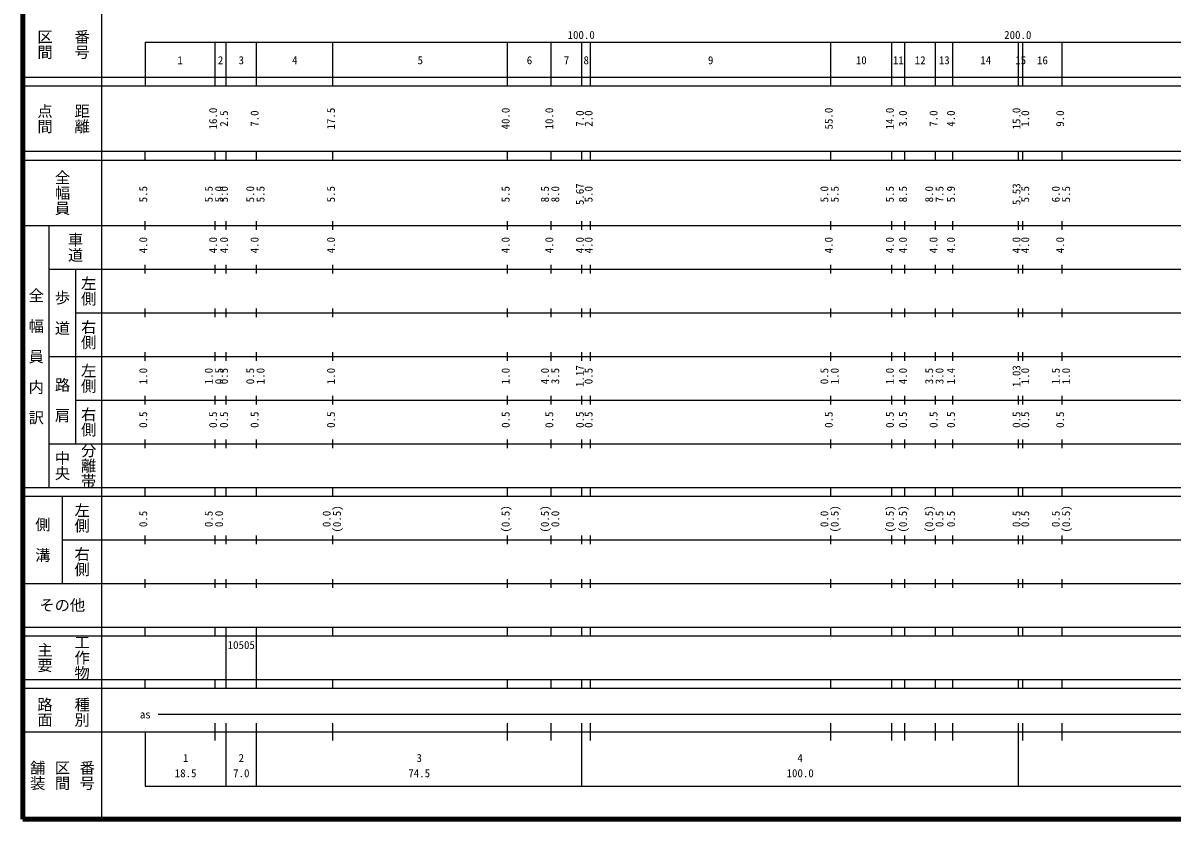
# Model space of a CAD drawing. Units: millimetres on the paper, enlarged 1000 times. Extents: x 40000 to 680000, y 20000 to 380000.
# Drawn here: x 40000 to 303170, y 20000 to 202409 of the extents above; entities that cross this region are included whole.
import ezdxf
from ezdxf.enums import TextEntityAlignment as Align

# ---------------------------------------------------------------- set-up
doc = ezdxf.new("R2010")
doc.units = ezdxf.units.MM
doc.header["$LTSCALE"] = 1000
doc.layers.add('S-TTL', color=2, linetype='Continuous', lineweight=140)
doc.layers.add('S-TTL-BAND', color=7, linetype='Continuous', lineweight=25)
doc.styles.add('@ＭＳ ゴシック', font='')
doc.styles.add('ＭＳ ゴシック', font='')
doc.styles.get('@ＭＳ ゴシック').set_extended_font_data('@MS Gothic')
doc.styles.get('ＭＳ ゴシック').set_extended_font_data('MS Gothic')

msp = doc.modelspace()

# ---------------------------------------------------------------- linework, layer by layer
at = {"layer": 'S-TTL'}
for p, q in [((40000, 380000), (40000, 20000)), ((40000, 20000), (680000, 20000))]:
    msp.add_line(p, q, dxfattribs=at)
at = {"layer": 'S-TTL-BAND'}
for p, q in [((58000, 370000), (58000, 20000)), ((68000, 198000), (579000, 198000)), ((68000, 198000), (68000, 188000)), ((84000, 188000), (84000, 198000)), ((86500, 188000), (86500, 198000)), ((93500, 188000), (93500, 198000)), ((111000, 188000), (111000, 198000)), ((151000, 188000), (151000, 198000)), ((161000, 188000), (161000, 198000)), ((168000, 188000), (168000, 198000)), ((170000, 188000), (170000, 198000)), ((225000, 188000), (225000, 198000)), ((239000, 188000), (239000, 198000)), ((242000, 188000), (242000, 198000)), ((249000, 188000), (249000, 198000)), ((253000, 188000), (253000, 198000)), ((268000, 188000), (268000, 198000)), ((269000, 188000), (269000, 198000)), ((278000, 188000), (278000, 198000)), ((40000, 190000), (579000, 190000)), ((40000, 188000), (579000, 188000)), ((40000, 173000), (579000, 173000)), ((68000, 171000), (68000, 173000)), ((84000, 171000), (84000, 173000)), ((86500, 171000), (86500, 173000)), ((93500, 171000), (93500, 173000)), ((111000, 171000), (111000, 173000)), ((151000, 171000), (151000, 173000)), ((161000, 171000), (161000, 173000)), ((168000, 171000), (168000, 173000)), ((170000, 171000), (170000, 173000)), ((225000, 171000), (225000, 173000)), ((239000, 171000), (239000, 173000)), ((242000, 171000), (242000, 173000)), ((249000, 171000), (249000, 173000)), ((253000, 171000), (253000, 173000)), ((268000, 171000), (268000, 173000)), ((269000, 171000), (269000, 173000)), ((278000, 171000), (278000, 173000)), ((40000, 171000), (579000, 171000)), ((40000, 156000), (579000, 156000)), ((46000, 96000), (46000, 156000)), ((68000, 155000), (68000, 157000)), ((84000, 155000), (84000, 157000)), ((86500, 155000), (86500, 157000)), ((93500, 155000), (93500, 157000)), ((111000, 155000), (111000, 157000)), ((151000, 155000), (151000, 157000)), ((161000, 155000), (161000, 157000)), ((168000, 155000), (168000, 157000)), ((170000, 155000), (170000, 157000)), ((225000, 155000), (225000, 157000)), ((239000, 155000), (239000, 157000)), ((242000, 155000), (242000, 157000)), ((249000, 155000), (249000, 157000)), ((253000, 155000), (253000, 157000)), ((268000, 155000), (268000, 157000)), ((269000, 155000), (269000, 157000)), ((278000, 155000), (278000, 157000)), ((46000, 146000), (579000, 146000)), ((52000, 146000), (52000, 106000)), ((68000, 145000), (68000, 147000)), ((84000, 145000), (84000, 147000)), ((86500, 145000), (86500, 147000)), ((93500, 145000), (93500, 147000)), ((111000, 145000), (111000, 147000)), ((151000, 145000), (151000, 147000)), ((161000, 145000), (161000, 147000)), ((168000, 145000), (168000, 147000)), ((170000, 145000), (170000, 147000)), ((225000, 145000), (225000, 147000)), ((239000, 145000), (239000, 147000)), ((242000, 145000), (242000, 147000)), ((249000, 145000), (249000, 147000)), ((253000, 145000), (253000, 147000)), ((268000, 145000), (268000, 147000)), ((269000, 145000), (269000, 147000)), ((278000, 145000), (278000, 147000)), ((68000, 135000), (68000, 137000)), ((84000, 135000), (84000, 137000)), ((86500, 135000), (86500, 137000)), ((93500, 135000), (93500, 137000)), ((111000, 135000), (111000, 137000)), ((151000, 135000), (151000, 137000)), ((161000, 135000), (161000, 137000)), ((168000, 135000), (168000, 137000)), ((170000, 135000), (170000, 137000)), ((225000, 135000), (225000, 137000)), ((239000, 135000), (239000, 137000)), ((242000, 135000), (242000, 137000)), ((249000, 135000), (249000, 137000)), ((253000, 135000), (253000, 137000)), ((268000, 135000), (268000, 137000)), ((269000, 135000), (269000, 137000)), ((278000, 135000), (278000, 137000)), ((52000, 136000), (579000, 136000)), ((68000, 125000), (68000, 127000)), ((84000, 125000), (84000, 127000)), ((86500, 125000), (86500, 127000)), ((93500, 125000), (93500, 127000)), ((111000, 125000), (111000, 127000)), ((151000, 125000), (151000, 127000)), ((161000, 125000), (161000, 127000)), ((168000, 125000), (168000, 127000)), ((170000, 125000), (170000, 127000)), ((225000, 125000), (225000, 127000)), ((239000, 125000), (239000, 127000)), ((242000, 125000), (242000, 127000)), ((249000, 125000), (249000, 127000)), ((253000, 125000), (253000, 127000)), ((268000, 125000), (268000, 127000)), ((269000, 125000), (269000, 127000)), ((278000, 125000), (278000, 127000)), ((46000, 126000), (579000, 126000)), ((52000, 116000), (579000, 116000)), ((68000, 115000), (68000, 117000)), ((84000, 115000), (84000, 117000)), ((86500, 115000), (86500, 117000)), ((93500, 115000), (93500, 117000)), ((111000, 115000), (111000, 117000)), ((151000, 115000), (151000, 117000)), ((161000, 115000), (161000, 117000)), ((168000, 115000), (168000, 117000)), ((170000, 115000), (170000, 117000)), ((225000, 115000), (225000, 117000)), ((239000, 115000), (239000, 117000)), ((242000, 115000), (242000, 117000)), ((249000, 115000), (249000, 117000)), ((253000, 115000), (253000, 117000)), ((268000, 115000), (268000, 117000)), ((269000, 115000), (269000, 117000)), ((278000, 115000), (278000, 117000)), ((46000, 106000), (579000, 106000)), ((68000, 105000), (68000, 107000)), ((84000, 105000), (84000, 107000)), ((86500, 105000), (86500, 107000)), ((93500, 105000), (93500, 107000)), ((111000, 105000), (111000, 107000)), ((151000, 105000), (151000, 107000)), ((161000, 105000), (161000, 107000)), ((168000, 105000), (168000, 107000)), ((170000, 105000), (170000, 107000)), ((225000, 105000), (225000, 107000)), ((239000, 105000), (239000, 107000)), ((242000, 105000), (242000, 107000)), ((249000, 105000), (249000, 107000)), ((253000, 105000), (253000, 107000)), ((268000, 105000), (268000, 107000)), ((269000, 105000), (269000, 107000)), ((278000, 105000), (278000, 107000)), ((40000, 96000), (579000, 96000)), ((68000, 94000), (68000, 96000)), ((84000, 94000), (84000, 96000)), ((86500, 94000), (86500, 96000)), ((93500, 94000), (93500, 96000)), ((111000, 94000), (111000, 96000)), ((151000, 94000), (151000, 96000)), ((161000, 94000), (161000, 96000)), ((168000, 94000), (168000, 96000)), ((170000, 94000), (170000, 96000)), ((225000, 94000), (225000, 96000)), ((239000, 94000), (239000, 96000)), ((242000, 94000), (242000, 96000)), ((249000, 94000), (249000, 96000)), ((253000, 94000), (253000, 96000)), ((268000, 94000), (268000, 96000)), ((269000, 94000), (269000, 96000)), ((278000, 94000), (278000, 96000)), ((40000, 94000), (579000, 94000)), ((49000, 94000), (49000, 74000)), ((68000, 83000), (68000, 85000)), ((84000, 83000), (84000, 85000)), ((86500, 83000), (86500, 85000)), ((93500, 83000), (93500, 85000)), ((111000, 83000), (111000, 85000)), ((151000, 83000), (151000, 85000)), ((161000, 83000), (161000, 85000)), ((168000, 83000), (168000, 85000)), ((170000, 83000), (170000, 85000)), ((225000, 83000), (225000, 85000)), ((239000, 83000), (239000, 85000)), ((242000, 83000), (242000, 85000)), ((249000, 83000), (249000, 85000)), ((253000, 83000), (253000, 85000)), ((268000, 83000), (268000, 85000)), ((269000, 83000), (269000, 85000)), ((278000, 83000), (278000, 85000)), ((49000, 84000), (579000, 84000)), ((40000, 74000), (579000, 74000)), ((68000, 73000), (68000, 75000)), ((84000, 73000), (84000, 75000)), ((86500, 73000), (86500, 75000)), ((93500, 73000), (93500, 75000)), ((111000, 73000), (111000, 75000)), ((151000, 73000), (151000, 75000)), ((161000, 73000), (161000, 75000)), ((168000, 73000), (168000, 75000)), ((170000, 73000), (170000, 75000)), ((225000, 73000), (225000, 75000)), ((239000, 73000), (239000, 75000)), ((242000, 73000), (242000, 75000)), ((249000, 73000), (249000, 75000)), ((253000, 73000), (253000, 75000)), ((268000, 73000), (268000, 75000)), ((269000, 73000), (269000, 75000)), ((278000, 73000), (278000, 75000)), ((40000, 64000), (579000, 64000)), ((68000, 62000), (68000, 64000)), ((84000, 62000), (84000, 64000)), ((86500, 62000), (86500, 64000)), ((93500, 62000), (93500, 64000)), ((111000, 62000), (111000, 64000)), ((151000, 62000), (151000, 64000)), ((161000, 62000), (161000, 64000)), ((168000, 62000), (168000, 64000)), ((170000, 62000), (170000, 64000)), ((225000, 62000), (225000, 64000)), ((239000, 62000), (239000, 64000)), ((242000, 62000), (242000, 64000)), ((249000, 62000), (249000, 64000)), ((253000, 62000), (253000, 64000)), ((268000, 62000), (268000, 64000)), ((269000, 62000), (269000, 64000)), ((278000, 62000), (278000, 64000)), ((40000, 62000), (579000, 62000)), ((86500, 52000), (86500, 62000)), ((93500, 52000), (93500, 62000)), ((40000, 52000), (579000, 52000)), ((68000, 50000), (68000, 52000)), ((84000, 50000), (84000, 52000)), ((86500, 50000), (86500, 52000)), ((93500, 50000), (93500, 52000)), ((111000, 50000), (111000, 52000)), ((151000, 50000), (151000, 52000)), ((161000, 50000), (161000, 52000)), ((168000, 50000), (168000, 52000)), ((170000, 50000), (170000, 52000)), ((225000, 50000), (225000, 52000)), ((239000, 50000), (239000, 52000)), ((242000, 50000), (242000, 52000)), ((249000, 50000), (249000, 52000)), ((253000, 50000), (253000, 52000)), ((268000, 50000), (268000, 52000)), ((269000, 50000), (269000, 52000)), ((278000, 50000), (278000, 52000)), ((40000, 50000), (579000, 50000)), ((71000, 44000), (565000, 44000)), ((40000, 40000), (579000, 40000)), ((68000, 40000), (68000, 27500)), ((84000, 38000), (84000, 42000)), ((86500, 27500), (86500, 42000)), ((93500, 27500), (93500, 42000)), ((111000, 38000), (111000, 42000)), ((151000, 38000), (151000, 42000)), ((161000, 38000), (161000, 42000)), ((168000, 27500), (168000, 42000)), ((170000, 38000), (170000, 42000)), ((225000, 38000), (225000, 42000)), ((239000, 38000), (239000, 42000)), ((242000, 38000), (242000, 42000)), ((249000, 38000), (249000, 42000)), ((253000, 38000), (253000, 42000)), ((268000, 27500), (268000, 42000)), ((269000, 38000), (269000, 42000)), ((278000, 38000), (278000, 42000)), ((68000, 27500), (579000, 27500))]:
    msp.add_line(p, q, dxfattribs=at)

# ---------------------------------------------------------------- texts
at = {"layer": 'S-TTL-BAND', "style": '@ＭＳ ゴシック'}
for s, p in [('区間', (45000, 197500)), ('番号', (53500, 197500)), ('点間', (45000, 180500)), ('距離', (53500, 180500)), ('全幅員', (49000, 163500)), ('車道', (52000, 151000)), ('左側', (55000, 141000)), ('全\u3000幅\u3000員\u3000内\u3000訳', (43000, 126000)), ('歩\u3000道', (49000, 136000)), ('右側', (55000, 131000)), ('左側', (55000, 121000)), ('路\u3000肩', (49000, 116000)), ('右側', (55000, 111000)), ('分離帯', (55000, 101000)), ('中央', (49000, 101000)), ('左側', (53500, 89000)), ('側\u3000溝', (44500, 84000)), ('右側', (53500, 79000)), ('工作物', (53500, 57000)), ('主要', (45000, 57000)), ('路面', (45000, 44500)), ('種別', (53500, 44500)), ('舗装', (43333, 30000)), ('区間', (49000, 30000)), ('番号', (54667, 30000))]:
    msp.add_text(s, height=2566, rotation=270, dxfattribs=at).set_placement(p, align=Align.MIDDLE_CENTER)
at = {"layer": 'S-TTL-BAND', "style": 'ＭＳ ゴシック'}
for s, p in [('100.0', (167844, 198195)), ('200.0', (267844, 198195)), ('2', (85250, 192405)), ('3', (90000, 192405)), ('6', (156000, 192405)), ('8', (169000, 192405)), ('9', (197500, 192405)), ('10', (232000, 192405)), ('12', (245500, 192405)), ('13', (251000, 192405)), ('16', (273500, 192405)), ('1', (76000, 192405)), ('4', (102250, 192405)), ('5', (131000, 192405)), ('7', (164500, 192405)), ('11', (240500, 192405)), ('14', (260500, 192405)), ('15', (268500, 192405)), ('as', (68000, 42500)), ('1', (77250, 32523)), ('2', (90000, 32523)), ('3', (130750, 32523)), ('4', (218000, 32523)), ('18.5', (77250, 29033)), ('7.0', (90000, 29033)), ('74.5', (130750, 29033)), ('100.0', (218000, 29033))]:
    msp.add_text(s, height=1833, dxfattribs=at).set_placement(p, align=Align.BOTTOM_CENTER)
for s, p in [('16.0', (85000, 180500)), ('2.5', (87500, 180500)), ('7.0', (94500, 180500)), ('17.5', (112000, 180500)), ('40.0', (152000, 180500)), ('10.0', (162000, 180500)), ('7.0', (169000, 180500)), ('2.0', (171000, 180500)), ('55.0', (226000, 180500)), ('14.0', (240000, 180500)), ('3.0', (243000, 180500)), ('7.0', (250000, 180500)), ('4.0', (254000, 180500)), ('15.0', (269000, 180500)), ('1.0', (271000, 180500)), ('9.0', (279000, 180500)), ('5.5', (69000, 163174)), ('5.5', (84000, 163174)), ('5.0', (86370, 163174)), ('5.0', (87500, 163174)), ('5.0', (93500, 163174)), ('5.5', (95870, 163174)), ('5.5', (112000, 163174)), ('5.5', (152000, 163174)), ('8.5', (161000, 163174)), ('8.0', (163370, 163174)), ('5.67', (169000, 163174)), ('5.0', (171000, 163174)), ('5.0', (225000, 163174)), ('5.5', (227370, 163174)), ('5.5', (240000, 163174)), ('8.5', (243000, 163174)), ('8.0', (249000, 163174)), ('7.5', (251370, 163174)), ('5.9', (254000, 163174)), ('5.53', (269000, 163174)), ('5.5', (271000, 163174)), ('6.0', (278000, 163174)), ('5.5', (280370, 163174)), ('4.0', (69000, 151500)), ('4.0', (85000, 151500)), ('4.0', (87500, 151500)), ('4.0', (94500, 151500)), ('4.0', (112000, 151500)), ('4.0', (152000, 151500)), ('4.0', (162000, 151500)), ('4.0', (169000, 151500)), ('4.0', (171000, 151500)), ('4.0', (226000, 151500)), ('4.0', (240000, 151500)), ('4.0', (243000, 151500)), ('4.0', (250000, 151500)), ('4.0', (254000, 151500)), ('4.0', (269000, 151500)), ('4.0', (271000, 151500)), ('4.0', (279000, 151500)), ('1.17', (169000, 121500)), ('1.03', (269000, 121500)), ('1.0', (69000, 121500)), ('1.0', (84000, 121500)), ('0.5', (86370, 121500)), ('0.5', (87500, 121500)), ('0.5', (93500, 121500)), ('1.0', (95870, 121500)), ('1.0', (112000, 121500)), ('1.0', (152000, 121500)), ('4.0', (161000, 121500)), ('3.5', (163370, 121500)), ('0.5', (171000, 121500)), ('0.5', (225000, 121500)), ('1.0', (227370, 121500)), ('1.0', (240000, 121500)), ('4.0', (243000, 121500)), ('3.5', (249000, 121500)), ('3.0', (251370, 121500)), ('1.4', (254000, 121500)), ('1.0', (271000, 121500)), ('1.5', (278000, 121500)), ('1.0', (280370, 121500)), ('0.5', (69000, 111500)), ('0.5', (85000, 111500)), ('0.5', (87500, 111500)), ('0.5', (94500, 111500)), ('0.5', (112000, 111500)), ('0.5', (152000, 111500)), ('0.5', (162000, 111500)), ('0.5', (169000, 111500)), ('0.5', (171000, 111500)), ('0.5', (226000, 111500)), ('0.5', (240000, 111500)), ('0.5', (243000, 111500)), ('0.5', (250000, 111500)), ('0.5', (254000, 111500)), ('0.5', (269000, 111500)), ('0.5', (271000, 111500)), ('0.5', (279000, 111500)), ('0.5', (69000, 88764)), ('0.5', (84000, 88764)), ('0.0', (86370, 88764)), ('0.0', (111000, 88764)), ('(0.5)', (113370, 88764)), ('(0.5)', (152000, 88764)), ('(0.5)', (161000, 88764)), ('0.0', (163370, 88764)), ('0.0', (225000, 88764)), ('(0.5)', (227370, 88764)), ('(0.5)', (240000, 88764)), ('(0.5)', (243000, 88764)), ('(0.5)', (249000, 88764)), ('0.5', (251370, 88764)), ('0.5', (254000, 88764)), ('0.5', (269000, 88764)), ('0.5', (271000, 88764)), ('0.5', (278000, 88764)), ('(0.5)', (280370, 88764))]:
    msp.add_text(s, height=1833, rotation=90, dxfattribs=at).set_placement(p, align=Align.BOTTOM_CENTER)
msp.add_text('その他', height=2566, dxfattribs=at).set_placement((49000, 69000), align=Align.MIDDLE_CENTER)
msp.add_text('10505', height=1833, dxfattribs=at).set_placement((86875, 58405), align=Align.BOTTOM_LEFT)

doc.saveas('drawing.dxf')
